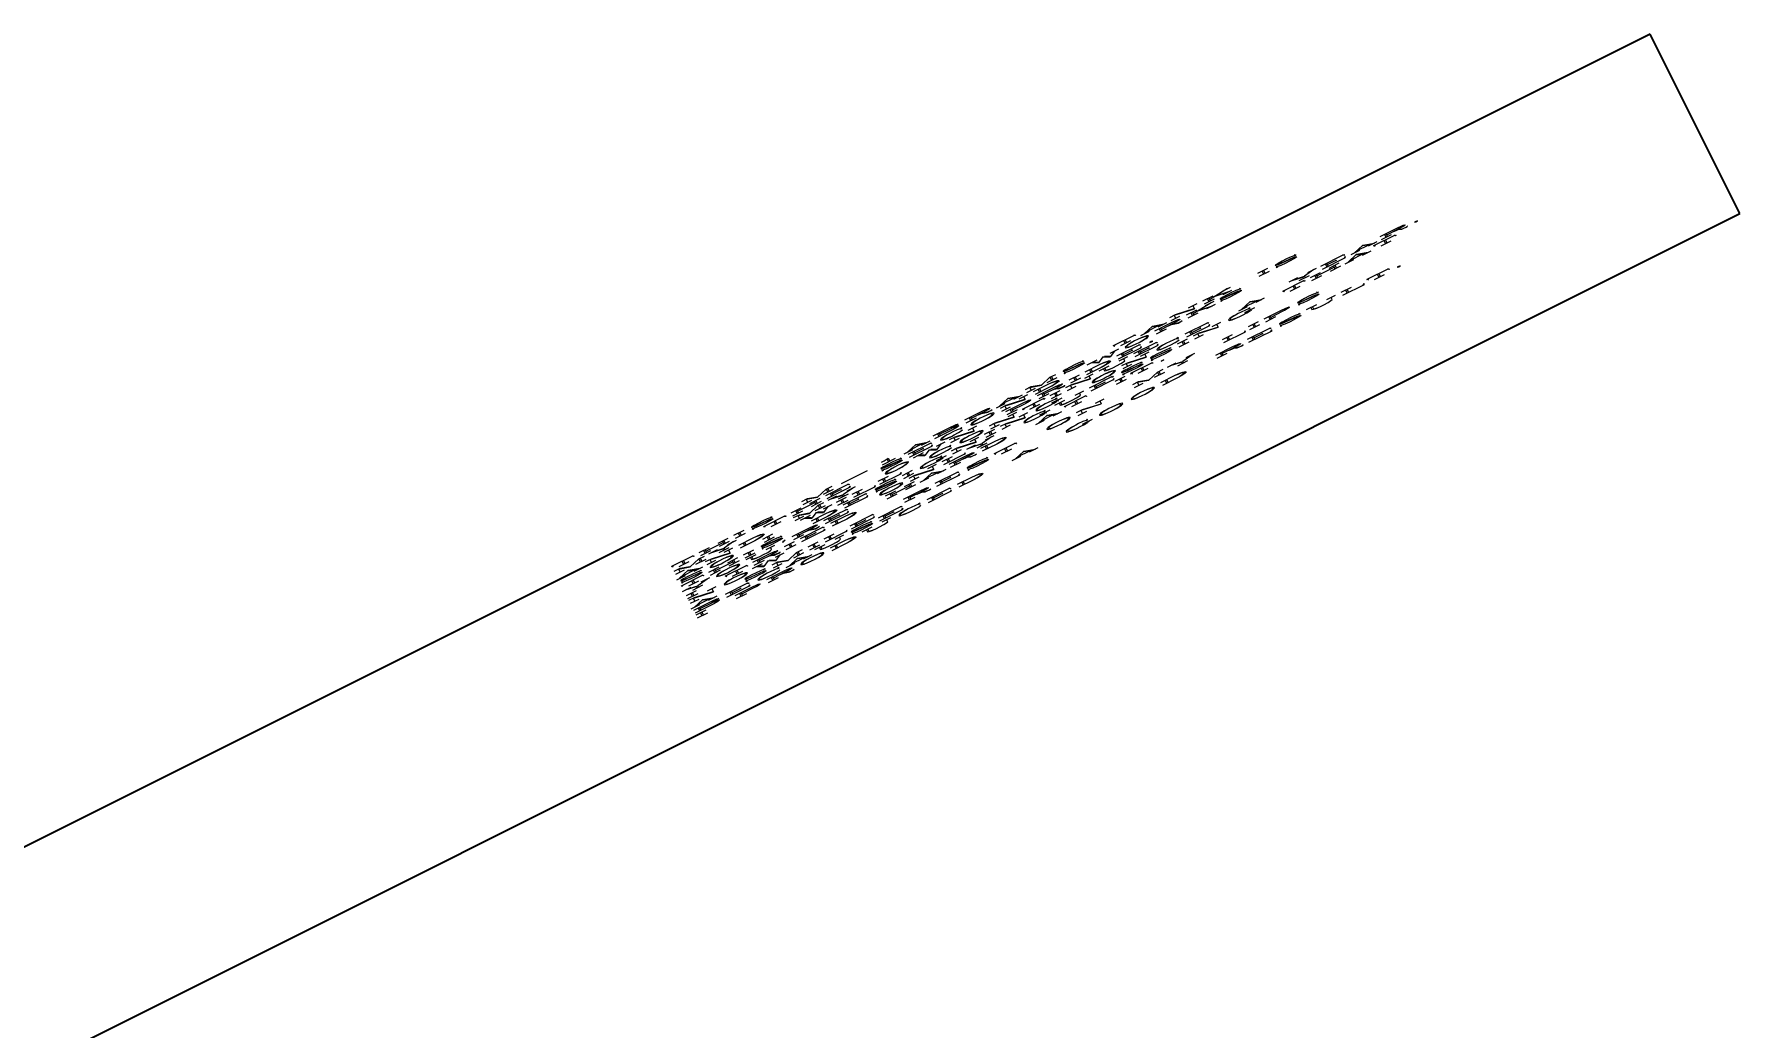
# Model space of a CAD drawing. Extents: x -54 to 215, y -235 to 116.
# Drawn here: x 79.6 to 215.5, y 36.9 to 116.1 of the extents above; entities that cross this region are included whole.
import ezdxf

# ---------------------------------------------------------------- set-up
doc = ezdxf.new("R2010")
doc.units = 0
doc.layers.get('0').update_dxf_attribs({"linetype": 'CONTINUOUS'})
doc.layers.add('TEXT', color=7, linetype='CONTINUOUS')
doc.layers.add('V', color=7, linetype='CONTINUOUS')
doc.styles.get("Standard").update_dxf_attribs({"font": 'romanc'})

# ---------------------------------------------------------------- blocks, each defined once
blk = doc.blocks.new('M-1-05')
at = {"layer": 'V', "color": 0, "invisible_edges": 15}
for points in [[(-24.5, 225, -4.8), (-24.5, 225, -5.1), (-59.5, 225, -5.1), (-59.5, 225, -4.8)], [(-24.5, 225, -3.9), (-24.5, 225, -4.2), (-59.5, 225, -4.2), (-59.5, 225, -3.9)], [(-24.5, 225, -3), (-24.5, 225, -3.3), (-59.5, 225, -3.3), (-59.5, 225, -3)], [(-24.5, 225, -2.1), (-24.5, 225, -2.4), (-59.5, 225, -2.4), (-59.5, 225, -2.1)], [(-24.5, 225, -1.2), (-24.5, 225, -1.5), (-59.5, 225, -1.5), (-59.5, 225, -1.2)], [(-24.5, 225, -0.3), (-24.5, 225, -0.6), (-59.5, 225, -0.6), (-59.5, 225, -0.3)], [(-24.5, 225, 0.6), (-24.5, 225, 0.3), (-59.5, 225, 0.3), (-59.5, 225, 0.6)], [(-24.5, 225, 1.5), (-24.5, 225, 1.2), (-59.5, 225, 1.2), (-59.5, 225, 1.5)], [(-24.5, 225, 2.4), (-24.5, 225, 2.1), (-59.5, 225, 2.1), (-59.5, 225, 2.4)], [(-24.5, 225, 3.3), (-24.5, 225, 3), (-59.5, 225, 3), (-59.5, 225, 3.3)], [(-24.5, 225, 4.2), (-24.5, 225, 3.9), (-59.5, 225, 3.9), (-59.5, 225, 4.2)], [(-24.5, 225, 5.1), (-24.5, 225, 4.8), (-59.5, 225, 4.8), (-59.5, 225, 5.1)], [(-24.5, 225, 6), (-24.5, 225, 5.7), (-59.5, 225, 5.7), (-59.5, 225, 6)], [(-24.5, 225, 6.9), (-24.5, 225, 6.6), (-59.5, 225, 6.6), (-59.5, 225, 6.9)], [(-24.5, 225, 7.8), (-24.5, 225, 7.5), (-59.5, 225, 7.5), (-59.5, 225, 7.8)], [(-58.3, 225, -4.2), (-58.6, 225, -4.2), (-58.6, 225, -4.8), (-58.3, 225, -4.8)], [(-58.3, 225, -3.3), (-58.6, 225, -3.3), (-58.6, 225, -3.9), (-58.3, 225, -3.9)], [(-58.3, 225, -2.4), (-58.6, 225, -2.4), (-58.6, 225, -3), (-58.3, 225, -3)], [(-58.3, 225, -1.5), (-58.6, 225, -1.5), (-58.6, 225, -2.1), (-58.3, 225, -2.1)], [(-58.3, 225, -0.6), (-58.6, 225, -0.6), (-58.6, 225, -1.2), (-58.3, 225, -1.2)], [(-58.3, 225, 0.3), (-58.6, 225, 0.3), (-58.6, 225, -0.3), (-58.3, 225, -0.3)], [(-58.3, 225, 1.2), (-58.6, 225, 1.2), (-58.6, 225, 0.6), (-58.3, 225, 0.6)], [(-58.3, 225, 2.1), (-58.6, 225, 2.1), (-58.6, 225, 1.5), (-58.3, 225, 1.5)], [(-58.3, 225, 3), (-58.6, 225, 3), (-58.6, 225, 2.4), (-58.3, 225, 2.4)], [(-58.3, 225, 3.9), (-58.6, 225, 3.9), (-58.6, 225, 3.3), (-58.3, 225, 3.3)], [(-58.3, 225, 4.8), (-58.6, 225, 4.8), (-58.6, 225, 4.2), (-58.3, 225, 4.2)], [(-58.3, 225, 5.7), (-58.6, 225, 5.7), (-58.6, 225, 5.1), (-58.3, 225, 5.1)], [(-58.3, 225, 6.6), (-58.6, 225, 6.6), (-58.6, 225, 6), (-58.3, 225, 6)], [(-58.3, 225, 7.5), (-58.6, 225, 7.5), (-58.6, 225, 6.9), (-58.3, 225, 6.9)], [(-55, 225, -4.2), (-55.3, 225, -4.2), (-55.3, 225, -4.8), (-55, 225, -4.8)], [(-55, 225, -3.3), (-55.3, 225, -3.3), (-55.3, 225, -3.9), (-55, 225, -3.9)], [(-55, 225, -2.4), (-55.3, 225, -2.4), (-55.3, 225, -3), (-55, 225, -3)], [(-55, 225, -1.5), (-55.3, 225, -1.5), (-55.3, 225, -2.1), (-55, 225, -2.1)], [(-55, 225, -0.6), (-55.3, 225, -0.6), (-55.3, 225, -1.2), (-55, 225, -1.2)], [(-55, 225, 0.3), (-55.3, 225, 0.3), (-55.3, 225, -0.3), (-55, 225, -0.3)], [(-55, 225, 1.2), (-55.3, 225, 1.2), (-55.3, 225, 0.6), (-55, 225, 0.6)], [(-55, 225, 2.1), (-55.3, 225, 2.1), (-55.3, 225, 1.5), (-55, 225, 1.5)], [(-55, 225, 3), (-55.3, 225, 3), (-55.3, 225, 2.4), (-55, 225, 2.4)], [(-55, 225, 3.9), (-55.3, 225, 3.9), (-55.3, 225, 3.3), (-55, 225, 3.3)], [(-55, 225, 4.8), (-55.3, 225, 4.8), (-55.3, 225, 4.2), (-55, 225, 4.2)], [(-55, 225, 5.7), (-55.3, 225, 5.7), (-55.3, 225, 5.1), (-55, 225, 5.1)], [(-55, 225, 6.6), (-55.3, 225, 6.6), (-55.3, 225, 6), (-55, 225, 6)], [(-55, 225, 7.5), (-55.3, 225, 7.5), (-55.3, 225, 6.9), (-55, 225, 6.9)], [(-51.7, 225, -4.2), (-52, 225, -4.2), (-52, 225, -4.8), (-51.7, 225, -4.8)], [(-51.7, 225, -3.3), (-52, 225, -3.3), (-52, 225, -3.9), (-51.7, 225, -3.9)], [(-51.7, 225, -2.4), (-52, 225, -2.4), (-52, 225, -3), (-51.7, 225, -3)], [(-51.7, 225, -1.5), (-52, 225, -1.5), (-52, 225, -2.1), (-51.7, 225, -2.1)], [(-51.7, 225, -0.6), (-52, 225, -0.6), (-52, 225, -1.2), (-51.7, 225, -1.2)], [(-51.7, 225, 0.3), (-52, 225, 0.3), (-52, 225, -0.3), (-51.7, 225, -0.3)], [(-51.7, 225, 1.2), (-52, 225, 1.2), (-52, 225, 0.6), (-51.7, 225, 0.6)], [(-51.7, 225, 2.1), (-52, 225, 2.1), (-52, 225, 1.5), (-51.7, 225, 1.5)], [(-51.7, 225, 3), (-52, 225, 3), (-52, 225, 2.4), (-51.7, 225, 2.4)], [(-51.7, 225, 3.9), (-52, 225, 3.9), (-52, 225, 3.3), (-51.7, 225, 3.3)], [(-51.7, 225, 4.8), (-52, 225, 4.8), (-52, 225, 4.2), (-51.7, 225, 4.2)], [(-51.7, 225, 5.7), (-52, 225, 5.7), (-52, 225, 5.1), (-51.7, 225, 5.1)], [(-51.7, 225, 6.6), (-52, 225, 6.6), (-52, 225, 6), (-51.7, 225, 6)], [(-51.7, 225, 7.5), (-52, 225, 7.5), (-52, 225, 6.9), (-51.7, 225, 6.9)], [(-48.4, 225, -4.2), (-48.7, 225, -4.2), (-48.7, 225, -4.8), (-48.4, 225, -4.8)], [(-48.4, 225, -3.3), (-48.7, 225, -3.3), (-48.7, 225, -3.9), (-48.4, 225, -3.9)], [(-48.4, 225, -2.4), (-48.7, 225, -2.4), (-48.7, 225, -3), (-48.4, 225, -3)], [(-48.4, 225, -1.5), (-48.7, 225, -1.5), (-48.7, 225, -2.1), (-48.4, 225, -2.1)], [(-48.4, 225, -0.6), (-48.7, 225, -0.6), (-48.7, 225, -1.2), (-48.4, 225, -1.2)], [(-48.4, 225, 0.3), (-48.7, 225, 0.3), (-48.7, 225, -0.3), (-48.4, 225, -0.3)], [(-48.4, 225, 1.2), (-48.7, 225, 1.2), (-48.7, 225, 0.6), (-48.4, 225, 0.6)], [(-48.4, 225, 2.1), (-48.7, 225, 2.1), (-48.7, 225, 1.5), (-48.4, 225, 1.5)], [(-48.4, 225, 3), (-48.7, 225, 3), (-48.7, 225, 2.4), (-48.4, 225, 2.4)], [(-48.4, 225, 3.9), (-48.7, 225, 3.9), (-48.7, 225, 3.3), (-48.4, 225, 3.3)], [(-48.4, 225, 4.8), (-48.7, 225, 4.8), (-48.7, 225, 4.2), (-48.4, 225, 4.2)], [(-48.4, 225, 5.7), (-48.7, 225, 5.7), (-48.7, 225, 5.1), (-48.4, 225, 5.1)], [(-48.4, 225, 6.6), (-48.7, 225, 6.6), (-48.7, 225, 6), (-48.4, 225, 6)], [(-48.4, 225, 7.5), (-48.7, 225, 7.5), (-48.7, 225, 6.9), (-48.4, 225, 6.9)], [(-45.1, 225, -4.2), (-45.4, 225, -4.2), (-45.4, 225, -4.8), (-45.1, 225, -4.8)], [(-45.1, 225, -3.3), (-45.4, 225, -3.3), (-45.4, 225, -3.9), (-45.1, 225, -3.9)], [(-45.1, 225, -2.4), (-45.4, 225, -2.4), (-45.4, 225, -3), (-45.1, 225, -3)], [(-45.1, 225, -1.5), (-45.4, 225, -1.5), (-45.4, 225, -2.1), (-45.1, 225, -2.1)], [(-45.1, 225, -0.6), (-45.4, 225, -0.6), (-45.4, 225, -1.2), (-45.1, 225, -1.2)], [(-45.1, 225, 0.3), (-45.4, 225, 0.3), (-45.4, 225, -0.3), (-45.1, 225, -0.3)], [(-45.1, 225, 1.2), (-45.4, 225, 1.2), (-45.4, 225, 0.6), (-45.1, 225, 0.6)], [(-45.1, 225, 2.1), (-45.4, 225, 2.1), (-45.4, 225, 1.5), (-45.1, 225, 1.5)], [(-45.1, 225, 3), (-45.4, 225, 3), (-45.4, 225, 2.4), (-45.1, 225, 2.4)], [(-45.1, 225, 3.9), (-45.4, 225, 3.9), (-45.4, 225, 3.3), (-45.1, 225, 3.3)], [(-45.1, 225, 4.8), (-45.4, 225, 4.8), (-45.4, 225, 4.2), (-45.1, 225, 4.2)], [(-45.1, 225, 5.7), (-45.4, 225, 5.7), (-45.4, 225, 5.1), (-45.1, 225, 5.1)], [(-45.1, 225, 6.6), (-45.4, 225, 6.6), (-45.4, 225, 6), (-45.1, 225, 6)], [(-45.1, 225, 7.5), (-45.4, 225, 7.5), (-45.4, 225, 6.9), (-45.1, 225, 6.9)], [(-41.8, 225, -4.2), (-42.1, 225, -4.2), (-42.1, 225, -4.8), (-41.8, 225, -4.8)], [(-41.8, 225, -3.3), (-42.1, 225, -3.3), (-42.1, 225, -3.9), (-41.8, 225, -3.9)], [(-41.8, 225, -2.4), (-42.1, 225, -2.4), (-42.1, 225, -3), (-41.8, 225, -3)], [(-41.8, 225, -1.5), (-42.1, 225, -1.5), (-42.1, 225, -2.1), (-41.8, 225, -2.1)], [(-41.8, 225, -0.6), (-42.1, 225, -0.6), (-42.1, 225, -1.2), (-41.8, 225, -1.2)], [(-41.8, 225, 0.3), (-42.1, 225, 0.3), (-42.1, 225, -0.3), (-41.8, 225, -0.3)], [(-41.8, 225, 1.2), (-42.1, 225, 1.2), (-42.1, 225, 0.6), (-41.8, 225, 0.6)], [(-41.8, 225, 2.1), (-42.1, 225, 2.1), (-42.1, 225, 1.5), (-41.8, 225, 1.5)], [(-41.8, 225, 3), (-42.1, 225, 3), (-42.1, 225, 2.4), (-41.8, 225, 2.4)], [(-41.8, 225, 3.9), (-42.1, 225, 3.9), (-42.1, 225, 3.3), (-41.8, 225, 3.3)], [(-41.8, 225, 4.8), (-42.1, 225, 4.8), (-42.1, 225, 4.2), (-41.8, 225, 4.2)], [(-41.8, 225, 5.7), (-42.1, 225, 5.7), (-42.1, 225, 5.1), (-41.8, 225, 5.1)], [(-41.8, 225, 6.6), (-42.1, 225, 6.6), (-42.1, 225, 6), (-41.8, 225, 6)], [(-41.8, 225, 7.5), (-42.1, 225, 7.5), (-42.1, 225, 6.9), (-41.8, 225, 6.9)], [(-38.5, 225, -4.2), (-38.8, 225, -4.2), (-38.8, 225, -4.8), (-38.5, 225, -4.8)], [(-38.5, 225, -3.3), (-38.8, 225, -3.3), (-38.8, 225, -3.9), (-38.5, 225, -3.9)], [(-38.5, 225, -2.4), (-38.8, 225, -2.4), (-38.8, 225, -3), (-38.5, 225, -3)], [(-38.5, 225, -1.5), (-38.8, 225, -1.5), (-38.8, 225, -2.1), (-38.5, 225, -2.1)], [(-38.5, 225, -0.6), (-38.8, 225, -0.6), (-38.8, 225, -1.2), (-38.5, 225, -1.2)], [(-38.5, 225, 0.3), (-38.8, 225, 0.3), (-38.8, 225, -0.3), (-38.5, 225, -0.3)], [(-38.5, 225, 1.2), (-38.8, 225, 1.2), (-38.8, 225, 0.6), (-38.5, 225, 0.6)], [(-38.5, 225, 2.1), (-38.8, 225, 2.1), (-38.8, 225, 1.5), (-38.5, 225, 1.5)], [(-38.5, 225, 3), (-38.8, 225, 3), (-38.8, 225, 2.4), (-38.5, 225, 2.4)], [(-38.5, 225, 3.9), (-38.8, 225, 3.9), (-38.8, 225, 3.3), (-38.5, 225, 3.3)], [(-38.5, 225, 4.8), (-38.8, 225, 4.8), (-38.8, 225, 4.2), (-38.5, 225, 4.2)], [(-38.5, 225, 5.7), (-38.8, 225, 5.7), (-38.8, 225, 5.1), (-38.5, 225, 5.1)], [(-38.5, 225, 6.6), (-38.8, 225, 6.6), (-38.8, 225, 6), (-38.5, 225, 6)], [(-38.5, 225, 7.5), (-38.8, 225, 7.5), (-38.8, 225, 6.9), (-38.5, 225, 6.9)], [(-35.2, 225, -4.2), (-35.5, 225, -4.2), (-35.5, 225, -4.8), (-35.2, 225, -4.8)], [(-35.2, 225, -3.3), (-35.5, 225, -3.3), (-35.5, 225, -3.9), (-35.2, 225, -3.9)], [(-35.2, 225, -2.4), (-35.5, 225, -2.4), (-35.5, 225, -3), (-35.2, 225, -3)], [(-35.2, 225, -1.5), (-35.5, 225, -1.5), (-35.5, 225, -2.1), (-35.2, 225, -2.1)], [(-35.2, 225, -0.6), (-35.5, 225, -0.6), (-35.5, 225, -1.2), (-35.2, 225, -1.2)], [(-35.2, 225, 0.3), (-35.5, 225, 0.3), (-35.5, 225, -0.3), (-35.2, 225, -0.3)], [(-35.2, 225, 1.2), (-35.5, 225, 1.2), (-35.5, 225, 0.6), (-35.2, 225, 0.6)], [(-35.2, 225, 2.1), (-35.5, 225, 2.1), (-35.5, 225, 1.5), (-35.2, 225, 1.5)], [(-35.2, 225, 3), (-35.5, 225, 3), (-35.5, 225, 2.4), (-35.2, 225, 2.4)], [(-35.2, 225, 3.9), (-35.5, 225, 3.9), (-35.5, 225, 3.3), (-35.2, 225, 3.3)], [(-35.2, 225, 4.8), (-35.5, 225, 4.8), (-35.5, 225, 4.2), (-35.2, 225, 4.2)], [(-35.2, 225, 5.7), (-35.5, 225, 5.7), (-35.5, 225, 5.1), (-35.2, 225, 5.1)], [(-35.2, 225, 6.6), (-35.5, 225, 6.6), (-35.5, 225, 6), (-35.2, 225, 6)], [(-35.2, 225, 7.5), (-35.5, 225, 7.5), (-35.5, 225, 6.9), (-35.2, 225, 6.9)], [(-31.9, 225, -4.2), (-32.2, 225, -4.2), (-32.2, 225, -4.8), (-31.9, 225, -4.8)], [(-31.9, 225, -3.3), (-32.2, 225, -3.3), (-32.2, 225, -3.9), (-31.9, 225, -3.9)], [(-31.9, 225, -2.4), (-32.2, 225, -2.4), (-32.2, 225, -3), (-31.9, 225, -3)], [(-31.9, 225, -1.5), (-32.2, 225, -1.5), (-32.2, 225, -2.1), (-31.9, 225, -2.1)], [(-31.9, 225, -0.6), (-32.2, 225, -0.6), (-32.2, 225, -1.2), (-31.9, 225, -1.2)], [(-31.9, 225, 0.3), (-32.2, 225, 0.3), (-32.2, 225, -0.3), (-31.9, 225, -0.3)], [(-31.9, 225, 1.2), (-32.2, 225, 1.2), (-32.2, 225, 0.6), (-31.9, 225, 0.6)], [(-31.9, 225, 2.1), (-32.2, 225, 2.1), (-32.2, 225, 1.5), (-31.9, 225, 1.5)], [(-31.9, 225, 3), (-32.2, 225, 3), (-32.2, 225, 2.4), (-31.9, 225, 2.4)], [(-31.9, 225, 3.9), (-32.2, 225, 3.9), (-32.2, 225, 3.3), (-31.9, 225, 3.3)], [(-31.9, 225, 4.8), (-32.2, 225, 4.8), (-32.2, 225, 4.2), (-31.9, 225, 4.2)], [(-31.9, 225, 5.7), (-32.2, 225, 5.7), (-32.2, 225, 5.1), (-31.9, 225, 5.1)], [(-31.9, 225, 6.6), (-32.2, 225, 6.6), (-32.2, 225, 6), (-31.9, 225, 6)], [(-31.9, 225, 7.5), (-32.2, 225, 7.5), (-32.2, 225, 6.9), (-31.9, 225, 6.9)], [(-28.6, 225, -4.2), (-28.9, 225, -4.2), (-28.9, 225, -4.8), (-28.6, 225, -4.8)], [(-28.6, 225, -3.3), (-28.9, 225, -3.3), (-28.9, 225, -3.9), (-28.6, 225, -3.9)], [(-28.6, 225, -2.4), (-28.9, 225, -2.4), (-28.9, 225, -3), (-28.6, 225, -3)], [(-28.6, 225, -1.5), (-28.9, 225, -1.5), (-28.9, 225, -2.1), (-28.6, 225, -2.1)], [(-28.6, 225, -0.6), (-28.9, 225, -0.6), (-28.9, 225, -1.2), (-28.6, 225, -1.2)], [(-28.6, 225, 0.3), (-28.9, 225, 0.3), (-28.9, 225, -0.3), (-28.6, 225, -0.3)], [(-28.6, 225, 1.2), (-28.9, 225, 1.2), (-28.9, 225, 0.6), (-28.6, 225, 0.6)], [(-28.6, 225, 2.1), (-28.9, 225, 2.1), (-28.9, 225, 1.5), (-28.6, 225, 1.5)], [(-28.6, 225, 3), (-28.9, 225, 3), (-28.9, 225, 2.4), (-28.6, 225, 2.4)], [(-28.6, 225, 3.9), (-28.9, 225, 3.9), (-28.9, 225, 3.3), (-28.6, 225, 3.3)], [(-28.6, 225, 4.8), (-28.9, 225, 4.8), (-28.9, 225, 4.2), (-28.6, 225, 4.2)], [(-28.6, 225, 5.7), (-28.9, 225, 5.7), (-28.9, 225, 5.1), (-28.6, 225, 5.1)], [(-28.6, 225, 6.6), (-28.9, 225, 6.6), (-28.9, 225, 6), (-28.6, 225, 6)], [(-28.6, 225, 7.5), (-28.9, 225, 7.5), (-28.9, 225, 6.9), (-28.6, 225, 6.9)], [(-25.3, 225, -4.2), (-25.6, 225, -4.2), (-25.6, 225, -4.8), (-25.3, 225, -4.8)], [(-25.3, 225, -3.3), (-25.6, 225, -3.3), (-25.6, 225, -3.9), (-25.3, 225, -3.9)], [(-25.3, 225, -2.4), (-25.6, 225, -2.4), (-25.6, 225, -3), (-25.3, 225, -3)], [(-25.3, 225, -1.5), (-25.6, 225, -1.5), (-25.6, 225, -2.1), (-25.3, 225, -2.1)], [(-25.3, 225, -0.6), (-25.6, 225, -0.6), (-25.6, 225, -1.2), (-25.3, 225, -1.2)], [(-25.3, 225, 0.3), (-25.6, 225, 0.3), (-25.6, 225, -0.3), (-25.3, 225, -0.3)], [(-25.3, 225, 1.2), (-25.6, 225, 1.2), (-25.6, 225, 0.6), (-25.3, 225, 0.6)], [(-25.3, 225, 2.1), (-25.6, 225, 2.1), (-25.6, 225, 1.5), (-25.3, 225, 1.5)], [(-25.3, 225, 3), (-25.6, 225, 3), (-25.6, 225, 2.4), (-25.3, 225, 2.4)], [(-25.3, 225, 3.9), (-25.6, 225, 3.9), (-25.6, 225, 3.3), (-25.3, 225, 3.3)], [(-25.3, 225, 4.8), (-25.6, 225, 4.8), (-25.6, 225, 4.2), (-25.3, 225, 4.2)], [(-25.3, 225, 5.7), (-25.6, 225, 5.7), (-25.6, 225, 5.1), (-25.3, 225, 5.1)], [(-25.3, 225, 6.6), (-25.6, 225, 6.6), (-25.6, 225, 6), (-25.3, 225, 6)], [(-25.3, 225, 7.5), (-25.6, 225, 7.5), (-25.6, 225, 6.9), (-25.3, 225, 6.9)], [(-22, 225, -4.8), (-22, 225, -5.1), (0, 225, -5.1), (0, 225, -4.8)], [(-22, 225, -3.9), (-22, 225, -4.2), (0, 225, -4.2), (0, 225, -3.9)], [(-22, 225, -3), (-22, 225, -3.3), (0, 225, -3.3), (0, 225, -3)], [(-22, 225, -2.1), (-22, 225, -2.4), (0, 225, -2.4), (0, 225, -2.1)], [(-22, 225, -1.2), (-22, 225, -1.5), (0, 225, -1.5), (0, 225, -1.2)], [(-22, 225, -0.3), (-22, 225, -0.6), (0, 225, -0.6), (0, 225, -0.3)], [(-22, 225, 0.6), (-22, 225, 0.3), (0, 225, 0.3), (0, 225, 0.6)], [(-22, 225, 1.5), (-22, 225, 1.2), (0, 225, 1.2), (0, 225, 1.5)], [(-22, 225, 2.4), (-22, 225, 2.1), (0, 225, 2.1), (0, 225, 2.4)], [(-22, 225, 3.3), (-22, 225, 3), (0, 225, 3), (0, 225, 3.3)], [(-22, 225, 4.2), (-22, 225, 3.9), (0, 225, 3.9), (0, 225, 4.2)], [(-22, 225, 5.1), (-22, 225, 4.8), (0, 225, 4.8), (0, 225, 5.1)], [(-22, 225, 6), (-22, 225, 5.7), (0, 225, 5.7), (0, 225, 6)], [(-22, 225, 6.9), (-22, 225, 6.6), (0, 225, 6.6), (0, 225, 6.9)], [(-22, 225, 7.8), (-22, 225, 7.5), (0, 225, 7.5), (0, 225, 7.8)], [(-21, 225, -4.2), (-20.7, 225, -4.2), (-20.7, 225, -4.8), (-21, 225, -4.8)], [(-21, 225, -3.3), (-20.7, 225, -3.3), (-20.7, 225, -3.9), (-21, 225, -3.9)], [(-21, 225, -2.4), (-20.7, 225, -2.4), (-20.7, 225, -3), (-21, 225, -3)], [(-21, 225, -1.5), (-20.7, 225, -1.5), (-20.7, 225, -2.1), (-21, 225, -2.1)], [(-21, 225, -0.6), (-20.7, 225, -0.6), (-20.7, 225, -1.2), (-21, 225, -1.2)], [(-21, 225, 0.3), (-20.7, 225, 0.3), (-20.7, 225, -0.3), (-21, 225, -0.3)], [(-21, 225, 1.2), (-20.7, 225, 1.2), (-20.7, 225, 0.6), (-21, 225, 0.6)], [(-21, 225, 2.1), (-20.7, 225, 2.1), (-20.7, 225, 1.5), (-21, 225, 1.5)], [(-21, 225, 3), (-20.7, 225, 3), (-20.7, 225, 2.4), (-21, 225, 2.4)], [(-21, 225, 3.9), (-20.7, 225, 3.9), (-20.7, 225, 3.3), (-21, 225, 3.3)], [(-21, 225, 4.8), (-20.7, 225, 4.8), (-20.7, 225, 4.2), (-21, 225, 4.2)], [(-21, 225, 5.7), (-20.7, 225, 5.7), (-20.7, 225, 5.1), (-21, 225, 5.1)], [(-21, 225, 6.6), (-20.7, 225, 6.6), (-20.7, 225, 6), (-21, 225, 6)], [(-21, 225, 7.5), (-20.7, 225, 7.5), (-20.7, 225, 6.9), (-21, 225, 6.9)], [(-17.8, 225, -4.2), (-17.5, 225, -4.2), (-17.5, 225, -4.8), (-17.8, 225, -4.8)], [(-17.8, 225, -3.3), (-17.5, 225, -3.3), (-17.5, 225, -3.9), (-17.8, 225, -3.9)], [(-17.8, 225, -2.4), (-17.5, 225, -2.4), (-17.5, 225, -3), (-17.8, 225, -3)], [(-17.8, 225, -1.5), (-17.5, 225, -1.5), (-17.5, 225, -2.1), (-17.8, 225, -2.1)], [(-17.8, 225, -0.6), (-17.5, 225, -0.6), (-17.5, 225, -1.2), (-17.8, 225, -1.2)], [(-17.8, 225, 0.3), (-17.5, 225, 0.3), (-17.5, 225, -0.3), (-17.8, 225, -0.3)], [(-17.8, 225, 1.2), (-17.5, 225, 1.2), (-17.5, 225, 0.6), (-17.8, 225, 0.6)], [(-17.8, 225, 2.1), (-17.5, 225, 2.1), (-17.5, 225, 1.5), (-17.8, 225, 1.5)], [(-17.8, 225, 3), (-17.5, 225, 3), (-17.5, 225, 2.4), (-17.8, 225, 2.4)], [(-17.8, 225, 3.9), (-17.5, 225, 3.9), (-17.5, 225, 3.3), (-17.8, 225, 3.3)], [(-17.8, 225, 4.8), (-17.5, 225, 4.8), (-17.5, 225, 4.2), (-17.8, 225, 4.2)], [(-17.8, 225, 5.7), (-17.5, 225, 5.7), (-17.5, 225, 5.1), (-17.8, 225, 5.1)], [(-17.8, 225, 6.6), (-17.5, 225, 6.6), (-17.5, 225, 6), (-17.8, 225, 6)], [(-17.8, 225, 7.5), (-17.5, 225, 7.5), (-17.5, 225, 6.9), (-17.8, 225, 6.9)], [(-14.6, 225, -4.2), (-14.3, 225, -4.2), (-14.3, 225, -4.8), (-14.6, 225, -4.8)], [(-14.6, 225, -3.3), (-14.3, 225, -3.3), (-14.3, 225, -3.9), (-14.6, 225, -3.9)], [(-14.6, 225, -2.4), (-14.3, 225, -2.4), (-14.3, 225, -3), (-14.6, 225, -3)], [(-14.6, 225, -1.5), (-14.3, 225, -1.5), (-14.3, 225, -2.1), (-14.6, 225, -2.1)], [(-14.6, 225, -0.6), (-14.3, 225, -0.6), (-14.3, 225, -1.2), (-14.6, 225, -1.2)], [(-14.6, 225, 0.3), (-14.3, 225, 0.3), (-14.3, 225, -0.3), (-14.6, 225, -0.3)], [(-14.6, 225, 1.2), (-14.3, 225, 1.2), (-14.3, 225, 0.6), (-14.6, 225, 0.6)], [(-14.6, 225, 2.1), (-14.3, 225, 2.1), (-14.3, 225, 1.5), (-14.6, 225, 1.5)], [(-14.6, 225, 3), (-14.3, 225, 3), (-14.3, 225, 2.4), (-14.6, 225, 2.4)], [(-14.6, 225, 3.9), (-14.3, 225, 3.9), (-14.3, 225, 3.3), (-14.6, 225, 3.3)], [(-14.6, 225, 4.8), (-14.3, 225, 4.8), (-14.3, 225, 4.2), (-14.6, 225, 4.2)], [(-14.6, 225, 5.7), (-14.3, 225, 5.7), (-14.3, 225, 5.1), (-14.6, 225, 5.1)], [(-14.6, 225, 6.6), (-14.3, 225, 6.6), (-14.3, 225, 6), (-14.6, 225, 6)], [(-14.6, 225, 7.5), (-14.3, 225, 7.5), (-14.3, 225, 6.9), (-14.6, 225, 6.9)], [(-11.4, 225, -4.2), (-11.1, 225, -4.2), (-11.1, 225, -4.8), (-11.4, 225, -4.8)], [(-11.4, 225, -3.3), (-11.1, 225, -3.3), (-11.1, 225, -3.9), (-11.4, 225, -3.9)], [(-11.4, 225, -2.4), (-11.1, 225, -2.4), (-11.1, 225, -3), (-11.4, 225, -3)], [(-11.4, 225, -1.5), (-11.1, 225, -1.5), (-11.1, 225, -2.1), (-11.4, 225, -2.1)], [(-11.4, 225, -0.6), (-11.1, 225, -0.6), (-11.1, 225, -1.2), (-11.4, 225, -1.2)], [(-11.4, 225, 0.3), (-11.1, 225, 0.3), (-11.1, 225, -0.3), (-11.4, 225, -0.3)], [(-11.4, 225, 1.2), (-11.1, 225, 1.2), (-11.1, 225, 0.6), (-11.4, 225, 0.6)], [(-11.4, 225, 2.1), (-11.1, 225, 2.1), (-11.1, 225, 1.5), (-11.4, 225, 1.5)], [(-11.4, 225, 3), (-11.1, 225, 3), (-11.1, 225, 2.4), (-11.4, 225, 2.4)], [(-11.4, 225, 3.9), (-11.1, 225, 3.9), (-11.1, 225, 3.3), (-11.4, 225, 3.3)], [(-11.4, 225, 4.8), (-11.1, 225, 4.8), (-11.1, 225, 4.2), (-11.4, 225, 4.2)], [(-11.4, 225, 5.7), (-11.1, 225, 5.7), (-11.1, 225, 5.1), (-11.4, 225, 5.1)], [(-11.4, 225, 6.6), (-11.1, 225, 6.6), (-11.1, 225, 6), (-11.4, 225, 6)], [(-11.4, 225, 7.5), (-11.1, 225, 7.5), (-11.1, 225, 6.9), (-11.4, 225, 6.9)], [(-8.2, 225, -4.2), (-7.9, 225, -4.2), (-7.9, 225, -4.8), (-8.2, 225, -4.8)], [(-8.2, 225, -3.3), (-7.9, 225, -3.3), (-7.9, 225, -3.9), (-8.2, 225, -3.9)], [(-8.2, 225, -2.4), (-7.9, 225, -2.4), (-7.9, 225, -3), (-8.2, 225, -3)], [(-8.2, 225, -1.5), (-7.9, 225, -1.5), (-7.9, 225, -2.1), (-8.2, 225, -2.1)], [(-8.2, 225, -0.6), (-7.9, 225, -0.6), (-7.9, 225, -1.2), (-8.2, 225, -1.2)], [(-8.2, 225, 0.3), (-7.9, 225, 0.3), (-7.9, 225, -0.3), (-8.2, 225, -0.3)], [(-8.2, 225, 1.2), (-7.9, 225, 1.2), (-7.9, 225, 0.6), (-8.2, 225, 0.6)], [(-8.2, 225, 2.1), (-7.9, 225, 2.1), (-7.9, 225, 1.5), (-8.2, 225, 1.5)], [(-8.2, 225, 3), (-7.9, 225, 3), (-7.9, 225, 2.4), (-8.2, 225, 2.4)], [(-8.2, 225, 3.9), (-7.9, 225, 3.9), (-7.9, 225, 3.3), (-8.2, 225, 3.3)], [(-8.2, 225, 4.8), (-7.9, 225, 4.8), (-7.9, 225, 4.2), (-8.2, 225, 4.2)], [(-8.2, 225, 5.7), (-7.9, 225, 5.7), (-7.9, 225, 5.1), (-8.2, 225, 5.1)], [(-8.2, 225, 6.6), (-7.9, 225, 6.6), (-7.9, 225, 6), (-8.2, 225, 6)], [(-8.2, 225, 7.5), (-7.9, 225, 7.5), (-7.9, 225, 6.9), (-8.2, 225, 6.9)], [(-5, 225, -4.2), (-4.7, 225, -4.2), (-4.7, 225, -4.8), (-5, 225, -4.8)], [(-5, 225, -3.3), (-4.7, 225, -3.3), (-4.7, 225, -3.9), (-5, 225, -3.9)], [(-5, 225, -2.4), (-4.7, 225, -2.4), (-4.7, 225, -3), (-5, 225, -3)], [(-5, 225, -1.5), (-4.7, 225, -1.5), (-4.7, 225, -2.1), (-5, 225, -2.1)], [(-5, 225, -0.6), (-4.7, 225, -0.6), (-4.7, 225, -1.2), (-5, 225, -1.2)], [(-5, 225, 0.3), (-4.7, 225, 0.3), (-4.7, 225, -0.3), (-5, 225, -0.3)], [(-5, 225, 1.2), (-4.7, 225, 1.2), (-4.7, 225, 0.6), (-5, 225, 0.6)], [(-5, 225, 2.1), (-4.7, 225, 2.1), (-4.7, 225, 1.5), (-5, 225, 1.5)], [(-5, 225, 3), (-4.7, 225, 3), (-4.7, 225, 2.4), (-5, 225, 2.4)], [(-5, 225, 3.9), (-4.7, 225, 3.9), (-4.7, 225, 3.3), (-5, 225, 3.3)], [(-5, 225, 4.8), (-4.7, 225, 4.8), (-4.7, 225, 4.2), (-5, 225, 4.2)], [(-5, 225, 5.7), (-4.7, 225, 5.7), (-4.7, 225, 5.1), (-5, 225, 5.1)], [(-5, 225, 6.6), (-4.7, 225, 6.6), (-4.7, 225, 6), (-5, 225, 6)], [(-5, 225, 7.5), (-4.7, 225, 7.5), (-4.7, 225, 6.9), (-5, 225, 6.9)], [(-1.8, 225, -4.2), (-1.5, 225, -4.2), (-1.5, 225, -4.8), (-1.8, 225, -4.8)], [(-1.8, 225, -3.3), (-1.5, 225, -3.3), (-1.5, 225, -3.9), (-1.8, 225, -3.9)], [(-1.8, 225, -2.4), (-1.5, 225, -2.4), (-1.5, 225, -3), (-1.8, 225, -3)], [(-1.8, 225, -1.5), (-1.5, 225, -1.5), (-1.5, 225, -2.1), (-1.8, 225, -2.1)], [(-1.8, 225, -0.6), (-1.5, 225, -0.6), (-1.5, 225, -1.2), (-1.8, 225, -1.2)], [(-1.8, 225, 0.3), (-1.5, 225, 0.3), (-1.5, 225, -0.3), (-1.8, 225, -0.3)], [(-1.8, 225, 1.2), (-1.5, 225, 1.2), (-1.5, 225, 0.6), (-1.8, 225, 0.6)], [(-1.8, 225, 2.1), (-1.5, 225, 2.1), (-1.5, 225, 1.5), (-1.8, 225, 1.5)], [(-1.8, 225, 3), (-1.5, 225, 3), (-1.5, 225, 2.4), (-1.8, 225, 2.4)], [(-1.8, 225, 3.9), (-1.5, 225, 3.9), (-1.5, 225, 3.3), (-1.8, 225, 3.3)], [(-1.8, 225, 4.8), (-1.5, 225, 4.8), (-1.5, 225, 4.2), (-1.8, 225, 4.2)], [(-1.8, 225, 5.7), (-1.5, 225, 5.7), (-1.5, 225, 5.1), (-1.8, 225, 5.1)], [(-1.8, 225, 6.6), (-1.5, 225, 6.6), (-1.5, 225, 6), (-1.8, 225, 6)], [(-1.8, 225, 7.5), (-1.5, 225, 7.5), (-1.5, 225, 6.9), (-1.8, 225, 6.9)]]:
    blk.add_3dface(points, dxfattribs=at)

msp = doc.modelspace()

# ---------------------------------------------------------------- linework, layer by layer
at = {"layer": 'TEXT', "color": 0, "extrusion": (0.445435, -0.890871, 0.089087)}
for p, q in [((208.33, 116.08, 119.17), (-53.56, -14.86, 119.17)), ((215.48, 101.78, -59.55), (208.33, 116.08, 119.17)), ((-46.41, -29.16, -59.55), (215.48, 101.78, -59.55))]:
    msp.add_line(p, q, dxfattribs=at)

# ---------------------------------------------------------------- block references
at = {"color": 0}
msp.add_blockref('M-1-05', (161.05, -187.85), dxfattribs=at)

# ---------------------------------------------------------------- texts
at = {"layer": 'TEXT', "color": 0, "extrusion": (0.445435, -0.890871, 0.089087)}
for s, p in [('THIS DESIGNING ONCE A YEAR.', (149.3, 62.83)), ("YOU'RE ONLY GUESSING THAT", (149.3, 57.97)), ('THIS M-1ABRAMS TANK IS', (149.3, 82.26)), ('I PRODUCED A GOOD RESULT.', (149.3, 33.69)), ('MY THE SECOND WORKS', (149.3, 77.4)), ('A SMILE REST ON MY LIPS', (149.3, 43.4)), ('AND MY OWN PRIDE.', (149.3, 72.54)), ('SO I WILL CONTINUE', (149.3, 67.69)), ('I TRIED HARD AT IT.', (149.3, 53.11)), ('BECAUSE ', (149.3, 38.54)), ('NOW ', (149.3, 48.26))]:
    msp.add_text(s, height=3, dxfattribs=at).set_placement(p)

doc.saveas('drawing.dxf')
